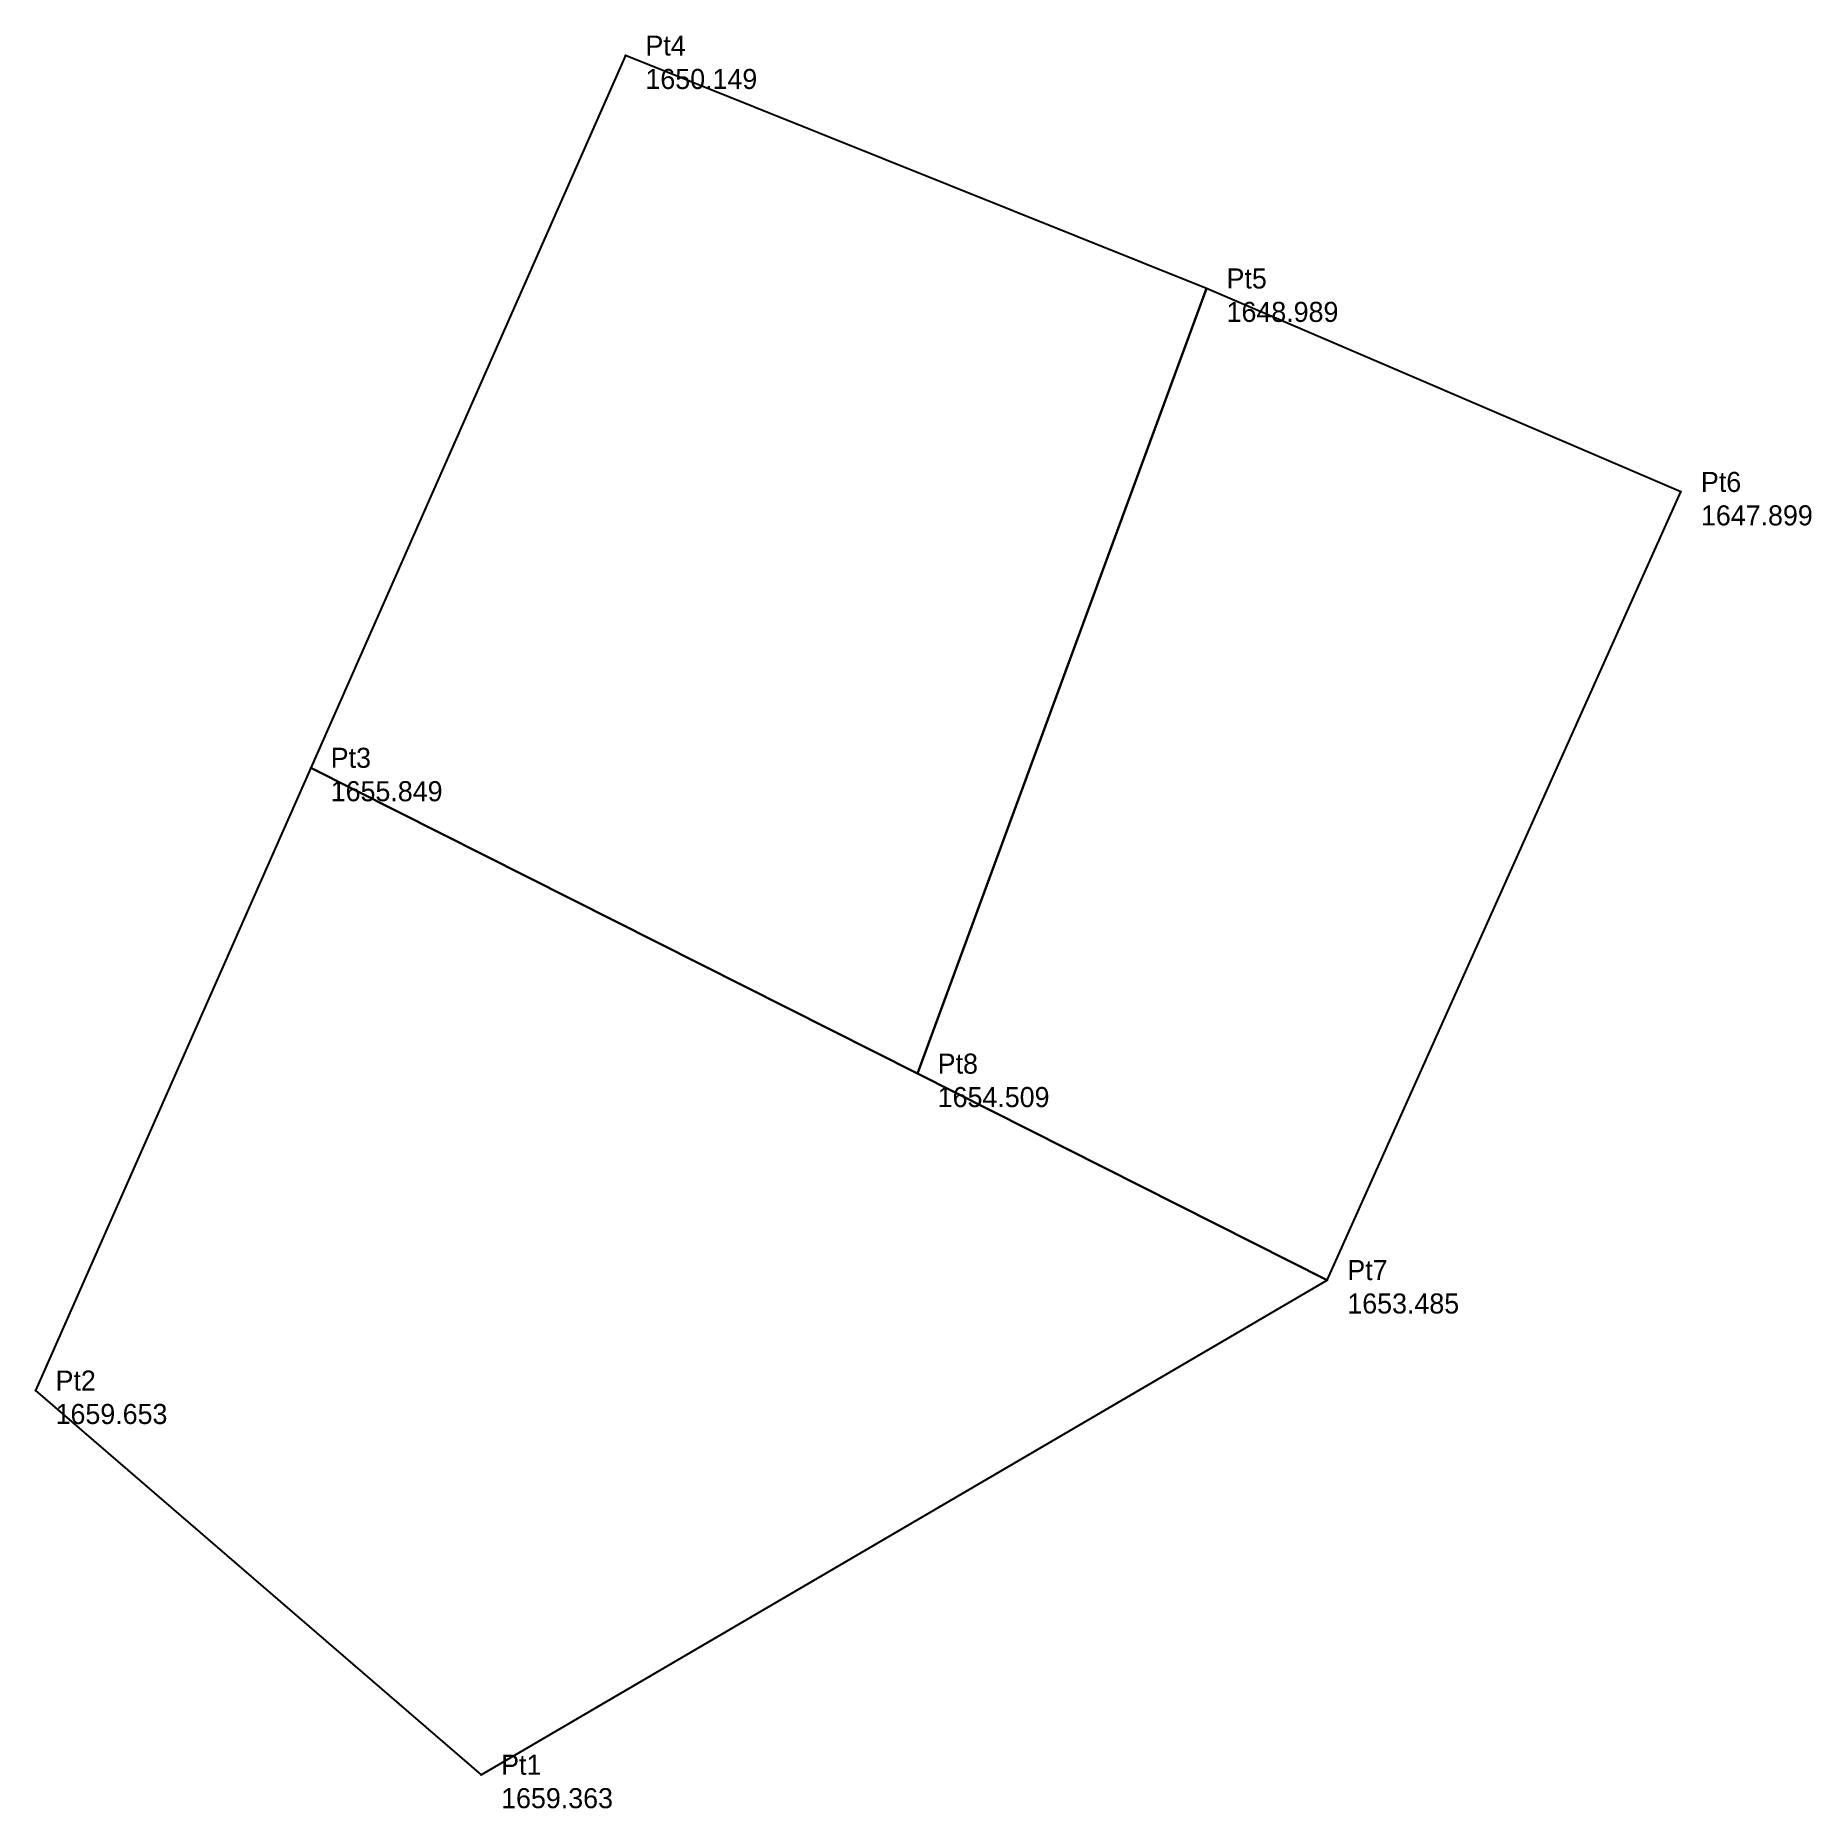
# Model space of a CAD drawing. Header units: metres. Extents: x 623731.9 to 623762.9, y 3870688.5 to 3870719.4.
import ezdxf

# ---------------------------------------------------------------- set-up
doc = ezdxf.new("R2010")
doc.units = ezdxf.units.M
doc.layers.add('Boundary3D', color=3, linetype='Continuous')
doc.layers.add('SurveyPoint', color=5, linetype='Continuous')

msp = doc.modelspace()

# ---------------------------------------------------------------- linework, layer by layer
at = {"layer": 'Boundary3D'}
for points in [[(623736.707, 3870706.66, 1655.849), (623747.303, 3870701.321, 1654.509), (623752.346, 3870715.028, 1648.989), (623742.201, 3870719.094, 1650.149)], [(623747.303, 3870701.321, 1654.509), (623754.454, 3870697.717, 1653.485), (623760.627, 3870711.476, 1647.899), (623752.346, 3870715.028, 1648.989)], [(623747.303, 3870701.321, 1654.509), (623736.707, 3870706.66, 1655.849), (623731.904, 3870695.788, 1659.653), (623739.682, 3870689.081, 1659.363), (623754.454, 3870697.717, 1653.485)]]:
    msp.add_polyline3d(points, close=True, dxfattribs=at)
at = {"layer": 'SurveyPoint'}
for p in [(623742.201, 3870719.094, 1650.149), (623752.346, 3870715.028, 1648.989), (623760.627, 3870711.476, 1647.899), (623736.707, 3870706.66, 1655.849), (623747.303, 3870701.321, 1654.509), (623754.454, 3870697.717, 1653.485), (623731.904, 3870695.788, 1659.653), (623739.682, 3870689.081, 1659.363)]:
    msp.add_point(p, dxfattribs=at)

# ---------------------------------------------------------------- texts
at = {"layer": 'SurveyPoint', "char_height": 0.35, "attachment_point": 1}
for s, insert in [('Pt4\\P1650.149', (623742.551, 3870719.444, 1650.149)), ('Pt5\\P1648.989', (623752.696, 3870715.378, 1648.989)), ('Pt6\\P1647.899', (623760.977, 3870711.826, 1647.899)), ('Pt3\\P1655.849', (623737.057, 3870707.01, 1655.849)), ('Pt8\\P1654.509', (623747.653, 3870701.671, 1654.509)), ('Pt7\\P1653.485', (623754.804, 3870698.067, 1653.485)), ('Pt2\\P1659.653', (623732.254, 3870696.138, 1659.653)), ('Pt1\\P1659.363', (623740.032, 3870689.431, 1659.363))]:
    msp.add_mtext(s, dxfattribs=dict(at, insert=insert))

doc.saveas('drawing.dxf')
